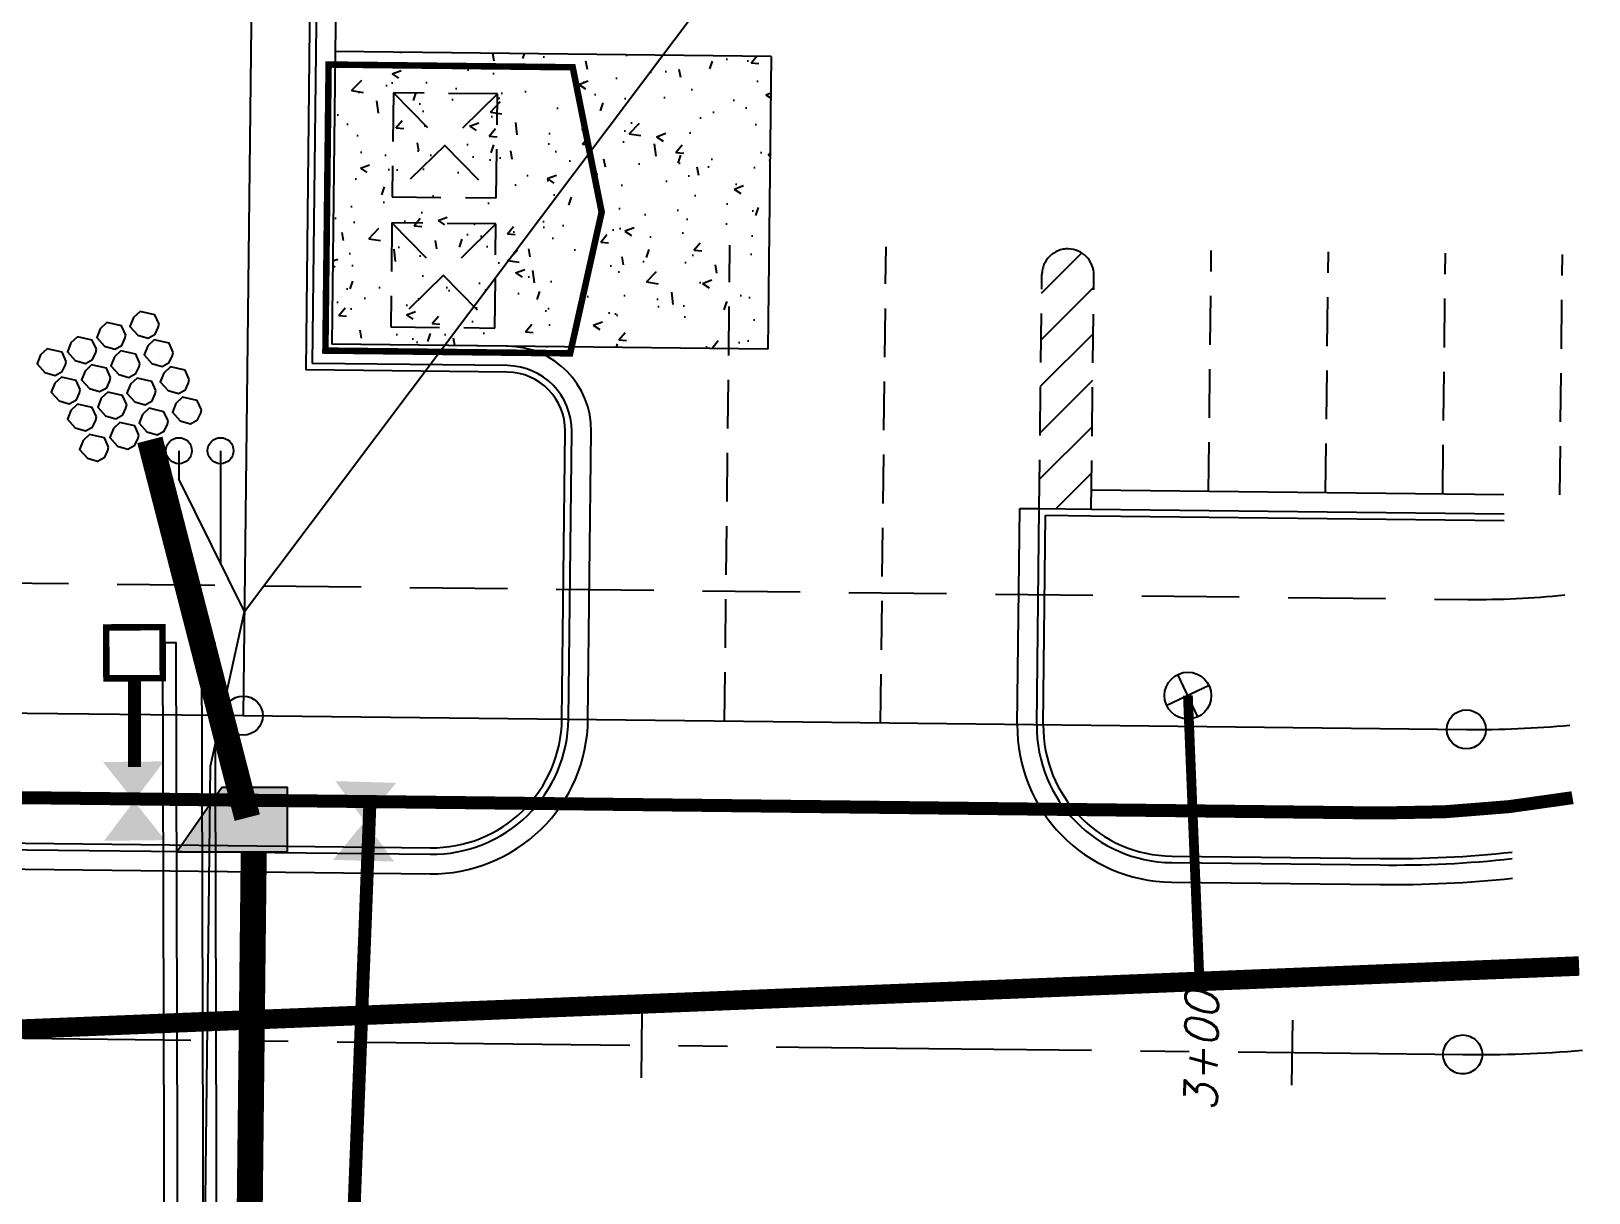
# Model space of a CAD drawing. Header units: feet. Extents: x 2168824 to 2169426, y 1509567 to 1510102.
# Drawn here: x 2169295.7 to 2169415.5, y 1509895.3 to 1509984.7 of the extents above; entities that cross this region are included whole.
import ezdxf
from ezdxf.enums import TextEntityAlignment as Align

# ---------------------------------------------------------------- set-up
doc = ezdxf.new("R2010")
doc.units = ezdxf.units.FT
doc.header["$LTSCALE"] = 30
doc.header["$MEASUREMENT"] = 0
for name, pattern in [('CENTER2', [1.125, 0.75, -0.125, 0.125, -0.125]), ('HIDDEN', [0.375, 0.25, -0.125]), ('HIDDEN2', [0.1875, 0.125, -0.0625])]:
    doc.linetypes.add(name, pattern=pattern)
for name, color, linetype in [('4_BNDLINE', 3, 'Continuous'), ('4_CENTERLINE', 9, 'CENTER2'), ('4_EASELINE', 6, 'HIDDEN'), ('6_EX_DRAINAGE', 252, 'MA_EX_DRAINAGE_LINE'), ('6_EX_SEWER', 252, 'MA_EX_SEWER_LINE'), ('6_EX_UT_POWER_UG', 9, 'MA_EX_UGE_LINE'), ('6_EX_WATER', 252, 'MA_EX_WATER_LINE'), ('7_EX_CONC_HATCH', 252, 'Continuous'), ('7_EX_CURB', 9, 'Continuous'), ('7_EX_FENCE', 9, 'MA_FENCE'), ('7_EX_PVMT_STRIPE', 252, 'HIDDEN2'), ('8_STATIONS', 6, 'Continuous')]:
    doc.layers.add(name, color=color, linetype=linetype)
doc.styles.add('ROMANS', font='romans.shx', dxfattribs={"oblique": 15})
doc.styles.add('ROMANS15', font='romans.shx', dxfattribs={"oblique": 14.99997778074544})
doc.linetypes.add('MA_EX_DRAINAGE_LINE', pattern='A,0.3,-0.2,["EX SD",ROMANS,S=0.1,R=0,X=-0.05,Y=-0.05],-0.5', length=1)
doc.linetypes.add('MA_EX_SEWER_LINE', pattern='A,0.3,-0.2,["EX SS",ROMANS,S=0.1,R=0,X=-0.05,Y=-0.05],-0.5', length=1)
doc.linetypes.add('MA_EX_UGE_LINE', pattern='A,0.3,-0.1,["EX UGE",ROMANS,S=0.1,R=0,X=-0.05,Y=-0.05],-0.6', length=1)
doc.linetypes.add('MA_EX_WATER_LINE', pattern='A,0.3,-0.2,["EX W",ROMANS,S=0.1,R=0,X=-0.05,Y=-0.05],-0.5', length=1)
doc.linetypes.add('MA_FENCE', pattern='A,0.4,-0.2,["X",ROMANS,S=0.1,R=0,X=-0.1,Y=-0.05],-0.2', length=0.8)

# ---------------------------------------------------------------- blocks, each defined once
blk = doc.blocks.new('lbl_tic')
blk.add_line((0, -0.04164999999999996), (0, 0.04164999999999996))
blk = doc.blocks.new('sta_tic')
blk.add_line((0, -0.04164999999999996), (0, 0.04164999999999996))

msp = doc.modelspace()

# ---------------------------------------------------------------- hatches: boundary and pattern name
at = {"layer": '6_EX_DRAINAGE'}
msp.add_hatch(color=256, dxfattribs=at).paths.add_polyline_path([(2169310.39238745, 1509926.516105678), (2169315.39238745, 1509926.516105678), (2169315.39238745, 1509921.516105678), (2169306.89238745, 1509921.516105678)])
at = {"layer": '6_EX_WATER', "ltscale": 0.7}
h = msp.add_hatch(color=256, dxfattribs=at)
h.paths.add_polyline_path([(2169303.636404988, 1509925.455275375), (2169306.011867619, 1509922.455311876), (2169301.331858274, 1509922.400497449)])
h.paths.add_polyline_path([(2169303.636404988, 1509925.455275375), (2169305.940951705, 1509928.510053299), (2169301.260942358, 1509928.455238871)])
h = msp.add_hatch(color=256, dxfattribs=at)
h.paths.add_polyline_path([(2169321.364258631, 1509923.895964814), (2169319.109208545, 1509926.98746167), (2169323.787728113, 1509926.857281988)])
h.paths.add_polyline_path([(2169321.364258631, 1509923.895964814), (2169318.940789147, 1509920.934647641), (2169323.619308716, 1509920.804467959)])
at = {"layer": '7_EX_CONC_HATCH'}
h = msp.add_hatch(dxfattribs=at)
h.set_pattern_fill('AR-CONC', color=256, style=0)
h.set_pattern_definition([(49.99999999999999, (0, 0), (7.172601826007535, -0.6275213498259511), [0.75, -8.25]), (355, (0, 0), (-1.38751333613, 7.521921337000118), [0.6, -6.6]), (100.4514, (0.5977167999371886, -0.05229340004734695), (5.785093817140216, 6.894395420609536), [0.6374018999999997, -7.011421119999997]), (46.18420000000001, (0, 2), (10.67241048625644, -1.655190143290182), [1.125, -12.375]), (96.63559999999998, (0.8893674500286579, 1.862066929927096), (9.346627055487033, 9.741178709004418), [0.9561028799999997, -10.51712999999999]), (351.1842, (0, 2), (9.346619451336272, 9.741186009253246), [0.9, -9.9]), (21, (1, 1.5), (5.969070521184617, -4.026188906653388), [0.75, -8.25]), (326.0000000000001, (1, 1.5), (2.433153319215817, 7.25150045046853), [0.6, -6.6]), (71.4514, (1.497422330081463, 1.164483939995989), (8.4022262858149, 3.225304967099524), [0.6374019000000001, -7.01142112]), (37.50000000000001, (0, 0), (0.1215985531729067, 3.328938538313115), [0, -6.52, 0, -6.7, 0, -6.625]), (7.499999999999999, (0, 0), (2.630695374421486, 3.944117118823602), [0, -3.82, 0, -6.37, 0, -2.525]), (327.5, (-2.229999999981374, 0), (5.33822436172409, -0.225548717343798), [0, -2.5, 0, -7.8, 0, -10.35]), (317.5, (-3.229999999981374, 0), (5.831861693423862, 1.001049823323177), [0, -3.25, 0, -5.18, 0, -7.35])])
h.paths.add_polyline_path([(2169352.600982397, 1509982.71217583), (2169349.601172864, 1509982.745980704), (2169349.57262134, 1509980.212348029, -0.4142135623861278), (2169350.56128956, 1509979.201143226), (2169352.561162581, 1509979.178606643)])
h.paths.add_polyline_path([(2169349.601172864, 1509982.745980704), (2169319.103109285, 1509983.089663592), (2169318.849572727, 1509960.5910921), (2169332.348715624, 1509960.438970166), (2169352.347445838, 1509960.213604337), (2169352.561162581, 1509979.178606644), (2169350.56128956, 1509979.201143227, -0.9943815498583118), (2169348.561353049, 1509979.212411518, -0.4175179029901733), (2169349.57262134, 1509980.212348029)])
h.paths.add_polyline_path([(2169331.567204736, 1509979.833102057), (2169331.477058405, 1509971.833609971), (2169323.477566319, 1509971.923756302), (2169323.56771265, 1509979.923248389)], flags=16)
h.paths.add_polyline_path([(2169331.454521822, 1509969.83373695), (2169331.36437549, 1509961.834244864), (2169323.364883405, 1509961.924391195), (2169323.455029735, 1509969.923883281)], flags=16)
h.paths.add_polyline_path([(2169349.57262134, 1509980.212348029, 0.417517902851915), (2169348.561353049, 1509979.212411518, 0.9943815499740782), (2169350.56128956, 1509979.201143226), (2169349.561353049, 1509979.212411518)], flags=16)
h.paths.add_polyline_path([(2169349.57262134, 1509980.212348029), (2169349.561353049, 1509979.212411518), (2169350.56128956, 1509979.201143226, 0.4142135623861278)], flags=16)
h.paths.add_polyline_path([(2169331.567204736, 1509979.833102058), (2169327.522385527, 1509975.87842918), (2169331.477058405, 1509971.833609971)], flags=16)
h.paths.add_polyline_path([(2169331.567204736, 1509979.833102057), (2169323.567712649, 1509979.923248389), (2169327.522385528, 1509975.87842918)], flags=16)
h.paths.add_polyline_path([(2169327.522385527, 1509975.87842918), (2169323.56771265, 1509979.923248389), (2169323.477566319, 1509971.923756302)], flags=16)
h.paths.add_polyline_path([(2169327.522385527, 1509975.87842918), (2169323.477566318, 1509971.923756302), (2169331.477058405, 1509971.833609971)], flags=16)
h.paths.add_polyline_path([(2169331.454521822, 1509969.833736949), (2169323.455029735, 1509969.923883281), (2169327.409702613, 1509965.879064072)], flags=16)
h.paths.add_polyline_path([(2169331.454521822, 1509969.83373695), (2169327.409702613, 1509965.879064072), (2169331.364375491, 1509961.834244864)], flags=16)
h.paths.add_polyline_path([(2169327.409702613, 1509965.879064072), (2169323.364883405, 1509961.924391195), (2169331.364375491, 1509961.834244864)], flags=0)
h.paths.add_polyline_path([(2169327.409702613, 1509965.879064072), (2169323.455029735, 1509969.92388328), (2169323.364883404, 1509961.924391194)], flags=16)
at = {"layer": '7_EX_PVMT_STRIPE'}
h = msp.add_hatch(dxfattribs=at)
h.set_pattern_fill('ANSI31', color=256, scale=20, style=0)
h.set_pattern_definition([(45, (0, 0), (-1.767766952966369, 1.767766952966369), [])])
edge = h.paths.add_edge_path()
edge.add_line((2169373.210512273, 1509947.94394069), (2169373.413341519, 1509965.942797884))
edge.add_arc((2169375.413214541, 1509965.920261301), 2, 89.35436078396168, 179.3543607973011, ccw=False)
edge.add_arc((2169375.413214541, 1509965.920261301), 2, -0.6456392026988738, 89.35436078396168, ccw=False)
edge.add_line((2169377.413087562, 1509965.897724718), (2169377.210258316, 1509947.898867524))
edge.add_line((2169377.210258316, 1509947.898867524), (2169373.210512273, 1509947.94394069))

# ---------------------------------------------------------------- linework, layer by layer
at = {"layer": '4_BNDLINE'}
for p, q in [((2169313.326752975, 1510047.341678259), (2169312.027258522, 1509932.025886549)), ((2169121.019386232, 1509934.178355579), (2169312.027258522, 1509932.025886549)), ((2169312.027258523, 1509932.02588655), (2169355.024528488, 1509931.541350018)), ((2169355.024528488, 1509931.541350018), (2169406.042161603, 1509930.966431958))]:
    msp.add_line(p, q, dxfattribs=at)
for centre in [(2169312.027258522, 1509932.025886549), (2169406.042161603, 1509930.966431958)]:
    msp.add_circle(centre, 1.5, dxfattribs=at)
msp.add_arc((2169406.88728346, 1510005.961670267), 75, 269.3543607839617, 275.4335801896603, dxfattribs=at)
at = {"layer": '4_CENTERLINE'}
for p, q in [((2168914.266640991, 1509911.506666359), (2169354.742821204, 1509906.542937248)), ((2169354.742821204, 1509906.542937248), (2169405.760454317, 1509905.968019189))]:
    msp.add_line(p, q, dxfattribs=at)
msp.add_circle((2169405.760454319, 1509905.968019189), 1.5, dxfattribs=at)
msp.add_arc((2169406.88728346, 1510005.961670267), 100, 269.3543607839617, 274.6302806468116, dxfattribs=at)
at = {"layer": '4_EASELINE'}
msp.add_line((2168976.114045262, 1509945.811929798), (2169406.154844517, 1509940.965797066), dxfattribs=at)
msp.add_arc((2169406.88728346, 1510005.961670267), 65, 269.3543607839617, 275.9282225110302, dxfattribs=at)
at = {"layer": '6_EX_DRAINAGE', "linetype": 'Continuous', "flags": 128}
for points in [[(2169305.554217419, 1509962.134434429), (2169305.237426951, 1509962.843998404), (2169304.101486414, 1509963.101076263), (2169303.597249858, 1509962.630819992), (2169303.323508827, 1509961.948589119), (2169303.928234969, 1509961.280859216), (2169304.712071523, 1509961.04996819), (2169305.257736592, 1509961.351724048), (2169305.497072598, 1509961.881930698)], [(2169302.99330471, 1509961.281563245), (2169302.676514242, 1509961.991127219), (2169301.540573705, 1509962.248205079), (2169301.036337149, 1509961.777948807), (2169300.762596118, 1509961.095717934), (2169301.36732226, 1509960.427988031), (2169302.151158814, 1509960.197097005), (2169302.696823883, 1509960.498852863), (2169302.936159889, 1509961.029059513)], [(2169300.74280409, 1509960.196094539), (2169300.426013622, 1509960.905658513), (2169299.290073085, 1509961.162736373), (2169298.785836529, 1509960.692480101), (2169298.512095498, 1509960.010249228), (2169299.11682164, 1509959.342519325), (2169299.900658194, 1509959.111628299), (2169300.446323263, 1509959.413384157), (2169300.685659269, 1509959.943590807)], [(2169306.640664919, 1509959.963491185), (2169306.323874451, 1509960.67305516), (2169305.187933914, 1509960.930133019), (2169304.683697359, 1509960.459876748), (2169304.409956328, 1509959.777645875), (2169305.014682469, 1509959.109915972), (2169305.798519023, 1509958.879024946), (2169306.344184093, 1509959.180780804), (2169306.583520099, 1509959.710987454)], [(2169298.414697852, 1509959.265686958), (2169298.097907384, 1509959.975250933), (2169296.961966847, 1509960.232328792), (2169296.457730291, 1509959.762072521), (2169296.18398926, 1509959.079841648), (2169296.788715402, 1509958.412111745), (2169297.572551956, 1509958.181220719), (2169298.118217025, 1509958.482976577), (2169298.357553031, 1509959.013183227)], [(2169304.079752211, 1509959.11062), (2169303.762961742, 1509959.820183975), (2169302.627021206, 1509960.077261834), (2169302.12278465, 1509959.607005563), (2169301.849043619, 1509958.92477469), (2169302.453769761, 1509958.257044787), (2169303.237606314, 1509958.026153761), (2169303.783271384, 1509958.327909619), (2169304.02260739, 1509958.858116269)], [(2169299.501145353, 1509957.094743714), (2169299.184354885, 1509957.804307689), (2169298.048414348, 1509958.061385548), (2169297.544177792, 1509957.591129277), (2169297.270436761, 1509956.908898404), (2169297.875162903, 1509956.2411685), (2169298.658999457, 1509956.010277475), (2169299.204664526, 1509956.312033332), (2169299.444000532, 1509956.842239983)], [(2169301.829251591, 1509958.025151294), (2169301.512461123, 1509958.734715269), (2169300.376520586, 1509958.991793128), (2169299.87228403, 1509958.521536857), (2169299.598542999, 1509957.839305984), (2169300.203269141, 1509957.171576081), (2169300.987105695, 1509956.940685055), (2169301.532770764, 1509957.242440913), (2169301.77210677, 1509957.772647563)], [(2169305.321410947, 1509957.017207319), (2169305.004620479, 1509957.726771294), (2169303.868679943, 1509957.983849153), (2169303.364443387, 1509957.513592882), (2169303.090702356, 1509956.831362009), (2169303.695428498, 1509956.163632105), (2169304.479265051, 1509955.93274108), (2169305.024930121, 1509956.234496937), (2169305.264266127, 1509956.764703588)], [(2169307.882323656, 1509957.870078504), (2169307.565533188, 1509958.579642479), (2169306.429592651, 1509958.836720338), (2169305.925356096, 1509958.366464067), (2169305.651615065, 1509957.684233194), (2169306.256341206, 1509957.01650329), (2169307.04017776, 1509956.785612265), (2169307.58584283, 1509957.087368122), (2169307.825178836, 1509957.617574773)], [(2169303.070910328, 1509955.931738613), (2169302.75411986, 1509956.641302588), (2169301.618179323, 1509956.898380447), (2169301.113942767, 1509956.428124176), (2169300.840201736, 1509955.745893303), (2169301.444927878, 1509955.078163399), (2169302.228764432, 1509954.847272374), (2169302.774429501, 1509955.149028231), (2169303.013765507, 1509955.679234882)], [(2169300.74280409, 1509955.001331033), (2169300.426013622, 1509955.710895008), (2169299.290073085, 1509955.967972867), (2169298.785836529, 1509955.497716595), (2169298.512095498, 1509954.815485723), (2169299.11682164, 1509954.147755819), (2169299.900658194, 1509953.916864794), (2169300.446323263, 1509954.218620651), (2169300.685659269, 1509954.748827302)], [(2169306.252647213, 1509954.691191285), (2169305.935856745, 1509955.400755259), (2169304.799916208, 1509955.657833119), (2169304.295679652, 1509955.187576847), (2169304.021938621, 1509954.505345975), (2169304.626664763, 1509953.837616071), (2169305.410501317, 1509953.606725045), (2169305.956166386, 1509953.908480903), (2169306.195502392, 1509954.438687554)], [(2169308.813559921, 1509955.54406247), (2169308.496769453, 1509956.253626444), (2169307.360828917, 1509956.510704304), (2169306.856592361, 1509956.040448032), (2169306.58285133, 1509955.35821716), (2169307.187577472, 1509954.690487256), (2169307.971414025, 1509954.45959623), (2169308.517079095, 1509954.761352088), (2169308.756415101, 1509955.291558739)], [(2169304.002146593, 1509953.605722579), (2169303.685356125, 1509954.315286553), (2169302.549415588, 1509954.572364413), (2169302.045179032, 1509954.102108141), (2169301.771438001, 1509953.419877269), (2169302.376164143, 1509952.752147365), (2169303.160000697, 1509952.52125634), (2169303.705665766, 1509952.823012197), (2169303.945001772, 1509953.353218848)], [(2169301.674040355, 1509952.675314998), (2169301.357249887, 1509953.384878973), (2169300.22130935, 1509953.641956832), (2169299.717072794, 1509953.171700561), (2169299.443331763, 1509952.489469688), (2169300.048057905, 1509951.821739785), (2169300.831894459, 1509951.590848759), (2169301.377559528, 1509951.892604617), (2169301.616895534, 1509952.422811267)]]:
    msp.add_lwpolyline(points, close=True, dxfattribs=at)
at = {"layer": '6_EX_DRAINAGE', "linetype": 'Continuous', "const_width": 0.009374999999999998, "flags": 128}
for points in [[(2169304.197868108, 1509962.859965026, 1), (2169304.191744553, 1509962.852866245, 1)], [(2169301.636955399, 1509962.007093841, 1), (2169301.630831844, 1509961.99999506, 1)], [(2169302.482773258, 1509961.455352203, 1), (2169302.476649703, 1509961.448253423, 1)], [(2169303.610103657, 1509961.990418245, 1), (2169303.603980103, 1509961.983319464, 1)], [(2169304.50528783, 1509961.952899559, 1), (2169304.499164275, 1509961.945800778, 1)], [(2169304.77003874, 1509961.569847526, 1), (2169304.763915185, 1509961.562748745, 1)], [(2169305.043685967, 1509962.308223388, 1), (2169305.037562411, 1509962.301124607, 1)], [(2169299.386454779, 1509960.921625135, 1), (2169299.380331224, 1509960.914526354, 1)], [(2169300.232272638, 1509960.369883497, 1), (2169300.226149083, 1509960.362784717, 1)], [(2169301.049190949, 1509961.13754706, 1), (2169301.043067394, 1509961.130448279, 1)], [(2169301.688825124, 1509960.454318866, 1), (2169301.682701569, 1509960.447220085, 1)], [(2169301.944375122, 1509961.100028374, 1), (2169301.938251566, 1509961.092929593, 1)], [(2169302.209126031, 1509960.716976341, 1), (2169302.203002476, 1509960.70987756, 1)], [(2169304.249737833, 1509961.307190051, 1), (2169304.243614277, 1509961.30009127, 1)], [(2169305.284315608, 1509960.689021782, 1), (2169305.278192054, 1509960.681923001, 1)], [(2169296.470584091, 1509959.121670774, 1), (2169296.464460536, 1509959.114571993, 1)], [(2169297.058348541, 1509959.991217555, 1), (2169297.052224986, 1509959.984118774, 1)], [(2169297.365768264, 1509959.084152088, 1), (2169297.359644708, 1509959.077053307, 1)], [(2169297.9041664, 1509959.439475917, 1), (2169297.898042845, 1509959.432377136, 1)], [(2169298.798690329, 1509960.052078354, 1), (2169298.792566774, 1509960.044979573, 1)], [(2169299.438324504, 1509959.36885016, 1), (2169299.432200949, 1509959.361751379, 1)], [(2169299.693874502, 1509960.014559668, 1), (2169299.687750946, 1509960.007460887, 1)], [(2169299.958625411, 1509959.631507635, 1), (2169299.952501856, 1509959.624408854, 1)], [(2169302.7234029, 1509959.836150597, 1), (2169302.717279345, 1509959.829051816, 1)], [(2169303.569220759, 1509959.284408959, 1), (2169303.563097203, 1509959.277310178, 1)], [(2169304.696551158, 1509959.819475001, 1), (2169304.690427603, 1509959.81237622, 1)], [(2169305.336185333, 1509959.136246807, 1), (2169305.330061778, 1509959.129148026, 1)], [(2169305.591735331, 1509959.781956315, 1), (2169305.585611776, 1509959.774857534, 1)], [(2169305.85648624, 1509959.398904282, 1), (2169305.850362686, 1509959.3918055, 1)], [(2169306.130133467, 1509960.137280144, 1), (2169306.124009912, 1509960.130181363, 1)], [(2169297.110218266, 1509958.43844258, 1), (2169297.104094711, 1509958.431343799, 1)], [(2169297.630519173, 1509958.701100055, 1), (2169297.624395618, 1509958.694001273, 1)], [(2169299.885137829, 1509957.88113511, 1), (2169299.879014275, 1509957.874036329, 1)], [(2169300.47290228, 1509958.750681891, 1), (2169300.466778725, 1509958.74358311, 1)], [(2169301.318720139, 1509958.198940253, 1), (2169301.312596583, 1509958.191841472, 1)], [(2169302.135638449, 1509958.966603816, 1), (2169302.129514894, 1509958.959505035, 1)], [(2169302.775272625, 1509958.283375622, 1), (2169302.769149069, 1509958.276276841, 1)], [(2169303.030822622, 1509958.92908513, 1), (2169303.024699067, 1509958.921986349, 1)], [(2169303.295573532, 1509958.546033097, 1), (2169303.289449977, 1509958.538934316, 1)], [(2169306.525974345, 1509958.595609101, 1), (2169306.519850791, 1509958.58851032, 1)], [(2169307.371792204, 1509958.043867463, 1), (2169307.365668649, 1509958.036768682, 1)], [(2169297.557031591, 1509956.95072753, 1), (2169297.550908037, 1509956.943628748, 1)], [(2169298.144796042, 1509957.820274311, 1), (2169298.138672487, 1509957.81317553, 1)], [(2169298.452215764, 1509956.913208844, 1), (2169298.446092209, 1509956.906110062, 1)], [(2169298.990613901, 1509957.268532673, 1), (2169298.984490345, 1509957.261433892, 1)], [(2169300.524772005, 1509957.197906916, 1), (2169300.518648449, 1509957.190808135, 1)], [(2169300.780322002, 1509957.843616424, 1), (2169300.774198447, 1509957.836517643, 1)], [(2169301.045072912, 1509957.460564391, 1), (2169301.038949357, 1509957.45346561, 1)], [(2169301.714561017, 1509956.65726921, 1), (2169301.708437462, 1509956.650170429, 1)], [(2169303.377297186, 1509956.873191135, 1), (2169303.371173631, 1509956.866092353, 1)], [(2169303.965061637, 1509957.742737916, 1), (2169303.958938082, 1509957.735639135, 1)], [(2169304.272481359, 1509956.835672449, 1), (2169304.266357804, 1509956.828573667, 1)], [(2169304.810879495, 1509957.190996278, 1), (2169304.80475594, 1509957.183897497, 1)], [(2169305.938209895, 1509957.726062319, 1), (2169305.93208634, 1509957.718963538, 1)], [(2169306.57784407, 1509957.042834126, 1), (2169306.571720515, 1509957.035735345, 1)], [(2169306.833394068, 1509957.688543634, 1), (2169306.827270512, 1509957.681444852, 1)], [(2169307.098144977, 1509957.3054916, 1), (2169307.092021422, 1509957.298392819, 1)], [(2169298.196665767, 1509956.267499336, 1), (2169298.190542211, 1509956.260400555, 1)], [(2169298.716966674, 1509956.530156811, 1), (2169298.710843119, 1509956.523058029, 1)], [(2169299.386454779, 1509955.72686163, 1), (2169299.380331224, 1509955.719762848, 1)], [(2169301.126796566, 1509955.787722429, 1), (2169301.120673012, 1509955.780623647, 1)], [(2169302.021980739, 1509955.750203743, 1), (2169302.015857184, 1509955.743104961, 1)], [(2169302.560378876, 1509956.105527572, 1), (2169302.55425532, 1509956.098428791, 1)], [(2169304.016931362, 1509956.189962941, 1), (2169304.010807806, 1509956.18286416, 1)], [(2169304.537232269, 1509956.452620415, 1), (2169304.531108714, 1509956.445521634, 1)], [(2169307.457210611, 1509956.269593066, 1), (2169307.451087056, 1509956.262494285, 1)], [(2169308.303028469, 1509955.717851429, 1), (2169308.296904914, 1509955.710752648, 1)], [(2169298.798690328, 1509954.857314848, 1), (2169298.792566773, 1509954.850216067, 1)], [(2169299.693874501, 1509954.819796162, 1), (2169299.687750946, 1509954.812697381, 1)], [(2169299.958625411, 1509954.436744129, 1), (2169299.952501856, 1509954.429645348, 1)], [(2169300.232272638, 1509955.175119992, 1), (2169300.226149082, 1509955.168021211, 1)], [(2169301.766430742, 1509955.104494235, 1), (2169301.760307186, 1509955.097395454, 1)], [(2169302.286731649, 1509955.36715171, 1), (2169302.280608094, 1509955.360052928, 1)], [(2169302.645797282, 1509954.331253175, 1), (2169302.639673727, 1509954.324154394, 1)], [(2169304.308533452, 1509954.5471751, 1), (2169304.302409897, 1509954.540076319, 1)], [(2169304.896297902, 1509955.416721881, 1), (2169304.890174347, 1509955.4096231, 1)], [(2169305.203717624, 1509954.509656414, 1), (2169305.197594069, 1509954.502557633, 1)], [(2169305.742115761, 1509954.864980244, 1), (2169305.735992205, 1509954.857881463, 1)], [(2169306.86944616, 1509955.400046285, 1), (2169306.863322605, 1509955.392947504, 1)], [(2169307.509080335, 1509954.716818091, 1), (2169307.50295678, 1509954.709719311, 1)], [(2169307.764630333, 1509955.362527599, 1), (2169307.758506778, 1509955.355428818, 1)], [(2169308.029381243, 1509954.979475566, 1), (2169308.023257688, 1509954.972376785, 1)], [(2169299.438324504, 1509954.174086655, 1), (2169299.432200948, 1509954.166987874, 1)], [(2169300.317691044, 1509953.400845595, 1), (2169300.311567489, 1509953.393746814, 1)], [(2169302.058032832, 1509953.461706394, 1), (2169302.051909277, 1509953.454607613, 1)], [(2169302.953217004, 1509953.424187708, 1), (2169302.947093449, 1509953.417088927, 1)], [(2169303.491615141, 1509953.779511538, 1), (2169303.485491585, 1509953.772412757, 1)], [(2169304.948167627, 1509953.863946907, 1), (2169304.942044071, 1509953.856848126, 1)], [(2169305.468468534, 1509954.126604381, 1), (2169305.462344979, 1509954.1195056, 1)], [(2169299.729926594, 1509952.531298814, 1), (2169299.723803039, 1509952.524200033, 1)], [(2169300.625110766, 1509952.493780128, 1), (2169300.618987211, 1509952.486681347, 1)], [(2169300.889861676, 1509952.110728095, 1), (2169300.883738121, 1509952.103629314, 1)], [(2169301.163508903, 1509952.849103957, 1), (2169301.157385347, 1509952.842005176, 1)], [(2169302.697667007, 1509952.778478201, 1), (2169302.691543452, 1509952.77137942, 1)], [(2169303.217967914, 1509953.041135675, 1), (2169303.211844359, 1509953.034036894, 1)], [(2169300.369560769, 1509951.84807062, 1), (2169300.363437213, 1509951.840971839, 1)]]:
    msp.add_lwpolyline(points, format="xyb", close=True, dxfattribs=at)
at = {"layer": '6_EX_DRAINAGE', "const_width": 2}
for points in [[(2169304.851137341, 1509953.232225707), (2169312.337605777, 1509924.181360137)], [(2169312.836042416, 1509921.516105678), (2169312.509261964, 1509892.517946866)]]:
    msp.add_lwpolyline(points, dxfattribs=at)
at = {"layer": '6_EX_DRAINAGE', "linetype": 'Continuous'}
msp.add_lwpolyline([(2169310.39238745, 1509926.516105678), (2169315.39238745, 1509926.516105678), (2169315.39238745, 1509921.516105678), (2169306.89238745, 1509921.516105678)], close=True, dxfattribs=at)
at = {"layer": '6_EX_SEWER'}
for p, q in [((2169385.409338916, 1509931.939554486), (2169383.871944399, 1509935.194768472)), ((2169386.26824865, 1509934.335858737), (2169383.013034664, 1509932.798464221))]:
    msp.add_line(p, q, dxfattribs=at)
at = {"layer": '6_EX_SEWER', "ltscale": 0.65, "const_width": 0.75}
msp.add_lwpolyline([(2169385.531341194, 1509911.588239705), (2169384.640641657, 1509933.567161479)], dxfattribs=at)
at = {"layer": '6_EX_SEWER', "const_width": 1.5}
msp.add_lwpolyline([(2169280.422803018, 1509907.328698347), (2169414.708258044, 1509912.770639214)], dxfattribs=at)
at = {"layer": '6_EX_SEWER'}
msp.add_circle((2169384.640641657, 1509933.567161479), 1.8, dxfattribs=at)
at = {"layer": '6_EX_UT_POWER_UG'}
for p, q in [((2169312.117404854, 1509940.025378635), (2169379.878397064, 1510030.193163821)), ((2169307.083376867, 1509952.400571636), (2169307.083376867, 1509950.225953982)), ((2169310.287357199, 1509952.400571636), (2169310.287357199, 1509943.733649435)), ((2169312.117404854, 1509940.025378635), (2169307.083376867, 1509950.225953982)), ((2169309.508670922, 1509928.136140933), (2169312.117404854, 1509940.025378635)), ((2169309.039403684, 1509886.493852256), (2169309.508670922, 1509928.136140933))]:
    msp.add_line(p, q, dxfattribs=at)
at = {"layer": '6_EX_UT_POWER_UG', "linetype": 'Continuous'}
for points in [[(2169305.843218592, 1509937.64564512), (2169306.843215174, 1509937.648259437), (2169307.020988766, 1509869.648491816), (2169306.020992184, 1509869.645877498)], [(2169309.843204922, 1509937.65610239), (2169310.020978514, 1509869.656334769), (2169309.020981932, 1509869.653720451), (2169308.843208339, 1509937.653488073)]]:
    msp.add_lwpolyline(points, close=True, dxfattribs=at)
at = {"layer": '6_EX_UT_POWER_UG'}
for centre in [(2169307.083376867, 1509952.400571636), (2169310.287357199, 1509952.400571636)]:
    msp.add_circle(centre, 1, dxfattribs=at)
at = {"layer": '6_EX_WATER', "const_width": 0.5}
msp.add_lwpolyline([(2169305.844982356, 1509934.914168402), (2169301.512483839, 1509934.889207341), (2169301.489910251, 1509938.807311464), (2169305.822408767, 1509938.832272525)], close=True, dxfattribs=at)
at = {"layer": '6_EX_WATER', "ltscale": 0.75, "const_width": 1}
for points in [[(2169303.682658527, 1509928.072970117), (2169303.679148877, 1509935.014100873)], [(2169321.768801801, 1509925.415696325), (2169319.857385739, 1509876.460149733)]]:
    msp.add_lwpolyline(points, dxfattribs=at)
at = {"layer": '6_EX_WATER', "const_width": 1, "flags": 128}
msp.add_lwpolyline([(2169182.373269828, 1509926.986545535), (2169399.460342915, 1509924.540189812, 0.04546902379978822), (2169414.205815897, 1509925.716517534, 0.04546902379978822)], format="xyb", dxfattribs=at)
at = {"layer": '7_EX_CURB'}
for p, q in [((2169317.81877277, 1510046.60816861), (2169316.827163123, 1509958.613755661)), ((2169318.313106879, 1510046.102566209), (2169317.332765524, 1509959.108089771)), ((2169319.796109208, 1510044.585759006), (2169318.849572727, 1509960.5910921)), ((2169352.600982397, 1509982.71217583), (2169319.103109285, 1509983.089663593)), ((2169352.600982397, 1509982.71217583), (2169352.347445838, 1509960.213604337)), ((2169352.347445838, 1509960.213604337), (2169318.849572728, 1509960.5910921)), ((2169332.348715624, 1509960.438970166), (2169318.849572727, 1509960.5910921)), ((2169332.331813187, 1509958.939065399), (2169317.332765525, 1509959.108089771)), ((2169332.326179041, 1509958.439097144), (2169316.827163123, 1509958.613755661)), ((2169336.525703039, 1509931.749813409), (2169336.775186028, 1509953.888675534)), ((2169337.025671294, 1509931.744179263), (2169337.275154284, 1509953.883041388)), ((2169338.525576061, 1509931.727276826), (2169338.77505905, 1509953.866138951)), ((2169377.227160754, 1509949.39877229), (2169408.912339591, 1509949.041711792)), ((2169371.523480915, 1509931.355423208), (2169371.710607506, 1509947.960843127)), ((2169371.710607506, 1509947.960843127), (2169373.210512273, 1509947.94394069)), ((2169373.023385681, 1509931.338520771), (2169373.210512273, 1509947.94394069)), ((2169373.210512273, 1509947.94394069), (2169377.210258316, 1509947.898867524)), ((2169373.523353937, 1509931.332886625), (2169373.704846382, 1509947.438338289)), ((2169373.704846382, 1509947.438338289), (2169377.20462417, 1509947.398899269)), ((2169377.204624171, 1509947.398899269), (2169408.959023881, 1509947.04105872)), ((2169377.210258317, 1509947.898867524), (2169408.947352808, 1509947.541221988)), ((2169182.333873144, 1509923.48676727), (2169326.413655017, 1509921.863131215)), ((2169182.328238999, 1509922.986799015), (2169326.408097385, 1509921.363162098)), ((2169182.311336561, 1509921.486894249), (2169326.391118434, 1509919.863258193)), ((2169383.409953775, 1509921.220839531), (2169399.42090391, 1509921.040412024)), ((2169383.40432547, 1509920.72087121), (2169399.415269765, 1509920.540443768)), ((2169383.387432496, 1509919.220966337), (2169399.398367328, 1509919.040539002))]:
    msp.add_line(p, q, dxfattribs=at)
for centre, radius, start, end in [((2169332.27547173, 1509953.939382845), 6.5, 359.3543607973011, 89.3543607839617), ((2169332.27547173, 1509953.939382845), 4.5, 359.3543607973011, 89.3543607839617), ((2169332.27547173, 1509953.939382845), 5, 359.3543607973011, 89.3543607839617), ((2169326.526337931, 1509931.862496323), 12, 269.3543607839617, 359.3543607973011), ((2169326.526337931, 1509931.862496323), 10.5, 269.3543607839617, 359.3543607973011), ((2169326.526337931, 1509931.862496323), 10, 269.3543607839617, 359.3543607973011), ((2169383.522719045, 1509931.220203711), 12, 179.3543607973011, 269.3543607839617), ((2169383.522719045, 1509931.220203711), 10.5, 179.3543607973011, 269.3543607839617), ((2169383.522719045, 1509931.220203711), 10, 179.3543607973011, 269.3543607839617), ((2169400.378708682, 1510006.035015441), 85.5, 269.3543607839617, 276.1685386521918), ((2169400.378708682, 1510006.035015441), 85, 269.3543607839617, 276.1970292422216), ((2169400.378708682, 1510006.035015441), 87, 269.3543607839617, 276.0850386234474)]:
    msp.add_arc(centre, radius, start, end, dxfattribs=at)
at = {"layer": '7_EX_FENCE', "const_width": 0.5, "flags": 128}
msp.add_lwpolyline([(2169318.343970326, 1509960.09675799), (2169337.15594882, 1509959.884765675), (2169339.578478043, 1509970.742251524), (2169337.35486788, 1509981.883920906), (2169318.591872738, 1509982.095361227)], close=True, dxfattribs=at)
at = {"layer": '7_EX_PVMT_STRIPE'}
for p, q in [((2169331.567204736, 1509979.833102057), (2169323.477566319, 1509971.923756303)), ((2169323.56771265, 1509979.923248389), (2169331.477058405, 1509971.833609971)), ((2169331.454521822, 1509969.83373695), (2169323.364883404, 1509961.924391195)), ((2169323.455029735, 1509969.923883281), (2169331.364375491, 1509961.834244863)), ((2169349.024909424, 1509931.608959766), (2169349.437401843, 1509968.2131099)), ((2169361.024147553, 1509931.473740269), (2169361.436639972, 1509968.077890403)), ((2169375.435751123, 1509967.920134323), (2169375.435751123, 1509967.920134323)), ((2169386.226589351, 1509949.297357668), (2169386.435052742, 1509967.796183117)), ((2169395.226017948, 1509949.195943045), (2169395.434481339, 1509967.694768494)), ((2169404.225446546, 1509949.094528422), (2169404.433909936, 1509967.593353871)), ((2169413.224875143, 1509948.993113799), (2169413.433338534, 1509967.491939249)), ((2169373.210512273, 1509947.94394069), (2169373.413341519, 1509965.942797884)), ((2169377.210258316, 1509947.898867524), (2169377.413087562, 1509965.897724718))]:
    msp.add_line(p, q, dxfattribs=at)
for points in [[(2169323.477566319, 1509971.923756303), (2169331.477058405, 1509971.833609971), (2169331.567204736, 1509979.833102057), (2169323.56771265, 1509979.923248389)], [(2169323.364883404, 1509961.924391195), (2169331.364375491, 1509961.834244863), (2169331.454521822, 1509969.83373695), (2169323.455029735, 1509969.923883281)]]:
    msp.add_lwpolyline(points, close=True, dxfattribs=at)
for start, end in [(89.3543607839617, 179.3543607973011), (359.3543607973011, 89.3543607839617)]:
    msp.add_arc((2169375.413214541, 1509965.920261301), 2, start, end, dxfattribs=at)

# ---------------------------------------------------------------- block references
at = {"layer": '8_STATIONS', "xscale": 60.02400960384154, "yscale": 60.02400960384154, "zscale": 60.02400960384154, "rotation": 359.3543607945223}
for name, p in [('sta_tic', (2169342.670747514, 1509906.67897753)), ('lbl_tic', (2169392.667573054, 1509906.115562957))]:
    msp.add_blockref(name, p, dxfattribs=at)

# ---------------------------------------------------------------- texts
at = {"layer": '8_STATIONS', "style": 'ROMANS15', "oblique": 14.99997778074544}
msp.add_text('3+00', height=2.5, rotation=89.35436079452234, dxfattribs=at).set_placement((2169387.6678905, 1509906.171904414), align=Align.BOTTOM_CENTER)

doc.saveas('drawing.dxf')
